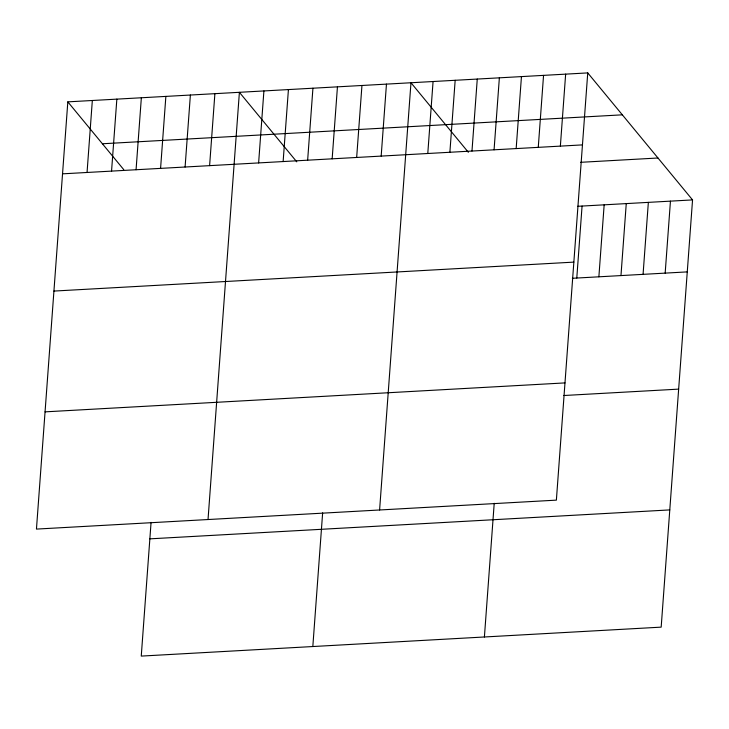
<?xml version="1.0" encoding="UTF-8"?>
<svg xmlns="http://www.w3.org/2000/svg" width="729" height="729" viewBox="0 0 729 729"><rect width="100%" height="100%" fill="white"/><g stroke="black" fill="none" stroke-linecap="round" stroke-linejoin="round"><path stroke-width="1.09" d="M67.824 101.86L36.45 529.09L556.373 500.14L587.747 72.909L67.824 101.86L123.784 169.675M87.052 172.472L92.337 100.493M111.555 171.105L116.85 99.126M136.068 169.739L141.353 97.768M160.58 168.381L165.866 96.401M151.067 522.383L141.253 656.091L661.176 627.14L692.55 199.91L587.747 72.909M185.093 167.014L190.378 95.034M209.606 165.647L214.891 93.667M208.029 519.531L239.394 92.31L296.785 161.847M258.622 162.922L263.907 90.943M283.134 161.556L288.42 89.576M307.647 160.189L312.932 88.209M332.16 158.822L337.445 86.851M312.823 646.532L322.646 512.833M356.663 157.464L361.948 85.484M381.176 156.097L386.461 84.117M379.599 509.981L410.974 82.751L468.364 152.297M427.786 153.5L433.072 81.52M449.884 152.27L455.169 80.29M471.982 151.04L477.267 79.06M494.071 149.81L499.365 77.83M516.168 148.579L521.454 76.6M484.402 636.982L494.216 503.283M538.266 147.349L543.552 75.369M560.364 146.119L565.649 74.139M576.785 278.041L582.07 206.061M598.874 276.81L604.159 204.831M620.971 275.58L626.257 203.601M643.069 274.35L648.354 202.37M665.167 273.12L670.452 201.14M102.406 143.768L622.329 114.827M62.539 173.839L582.462 144.889M580.63 162.312L657.968 158.002M577.65 206.307L692.55 199.91M53.928 291.071L573.851 262.121M572.365 278.287L687.265 271.89M45.061 411.858L564.984 382.907M563.754 395.519L678.653 389.122M149.864 538.849L669.787 509.908"/></g></svg>
